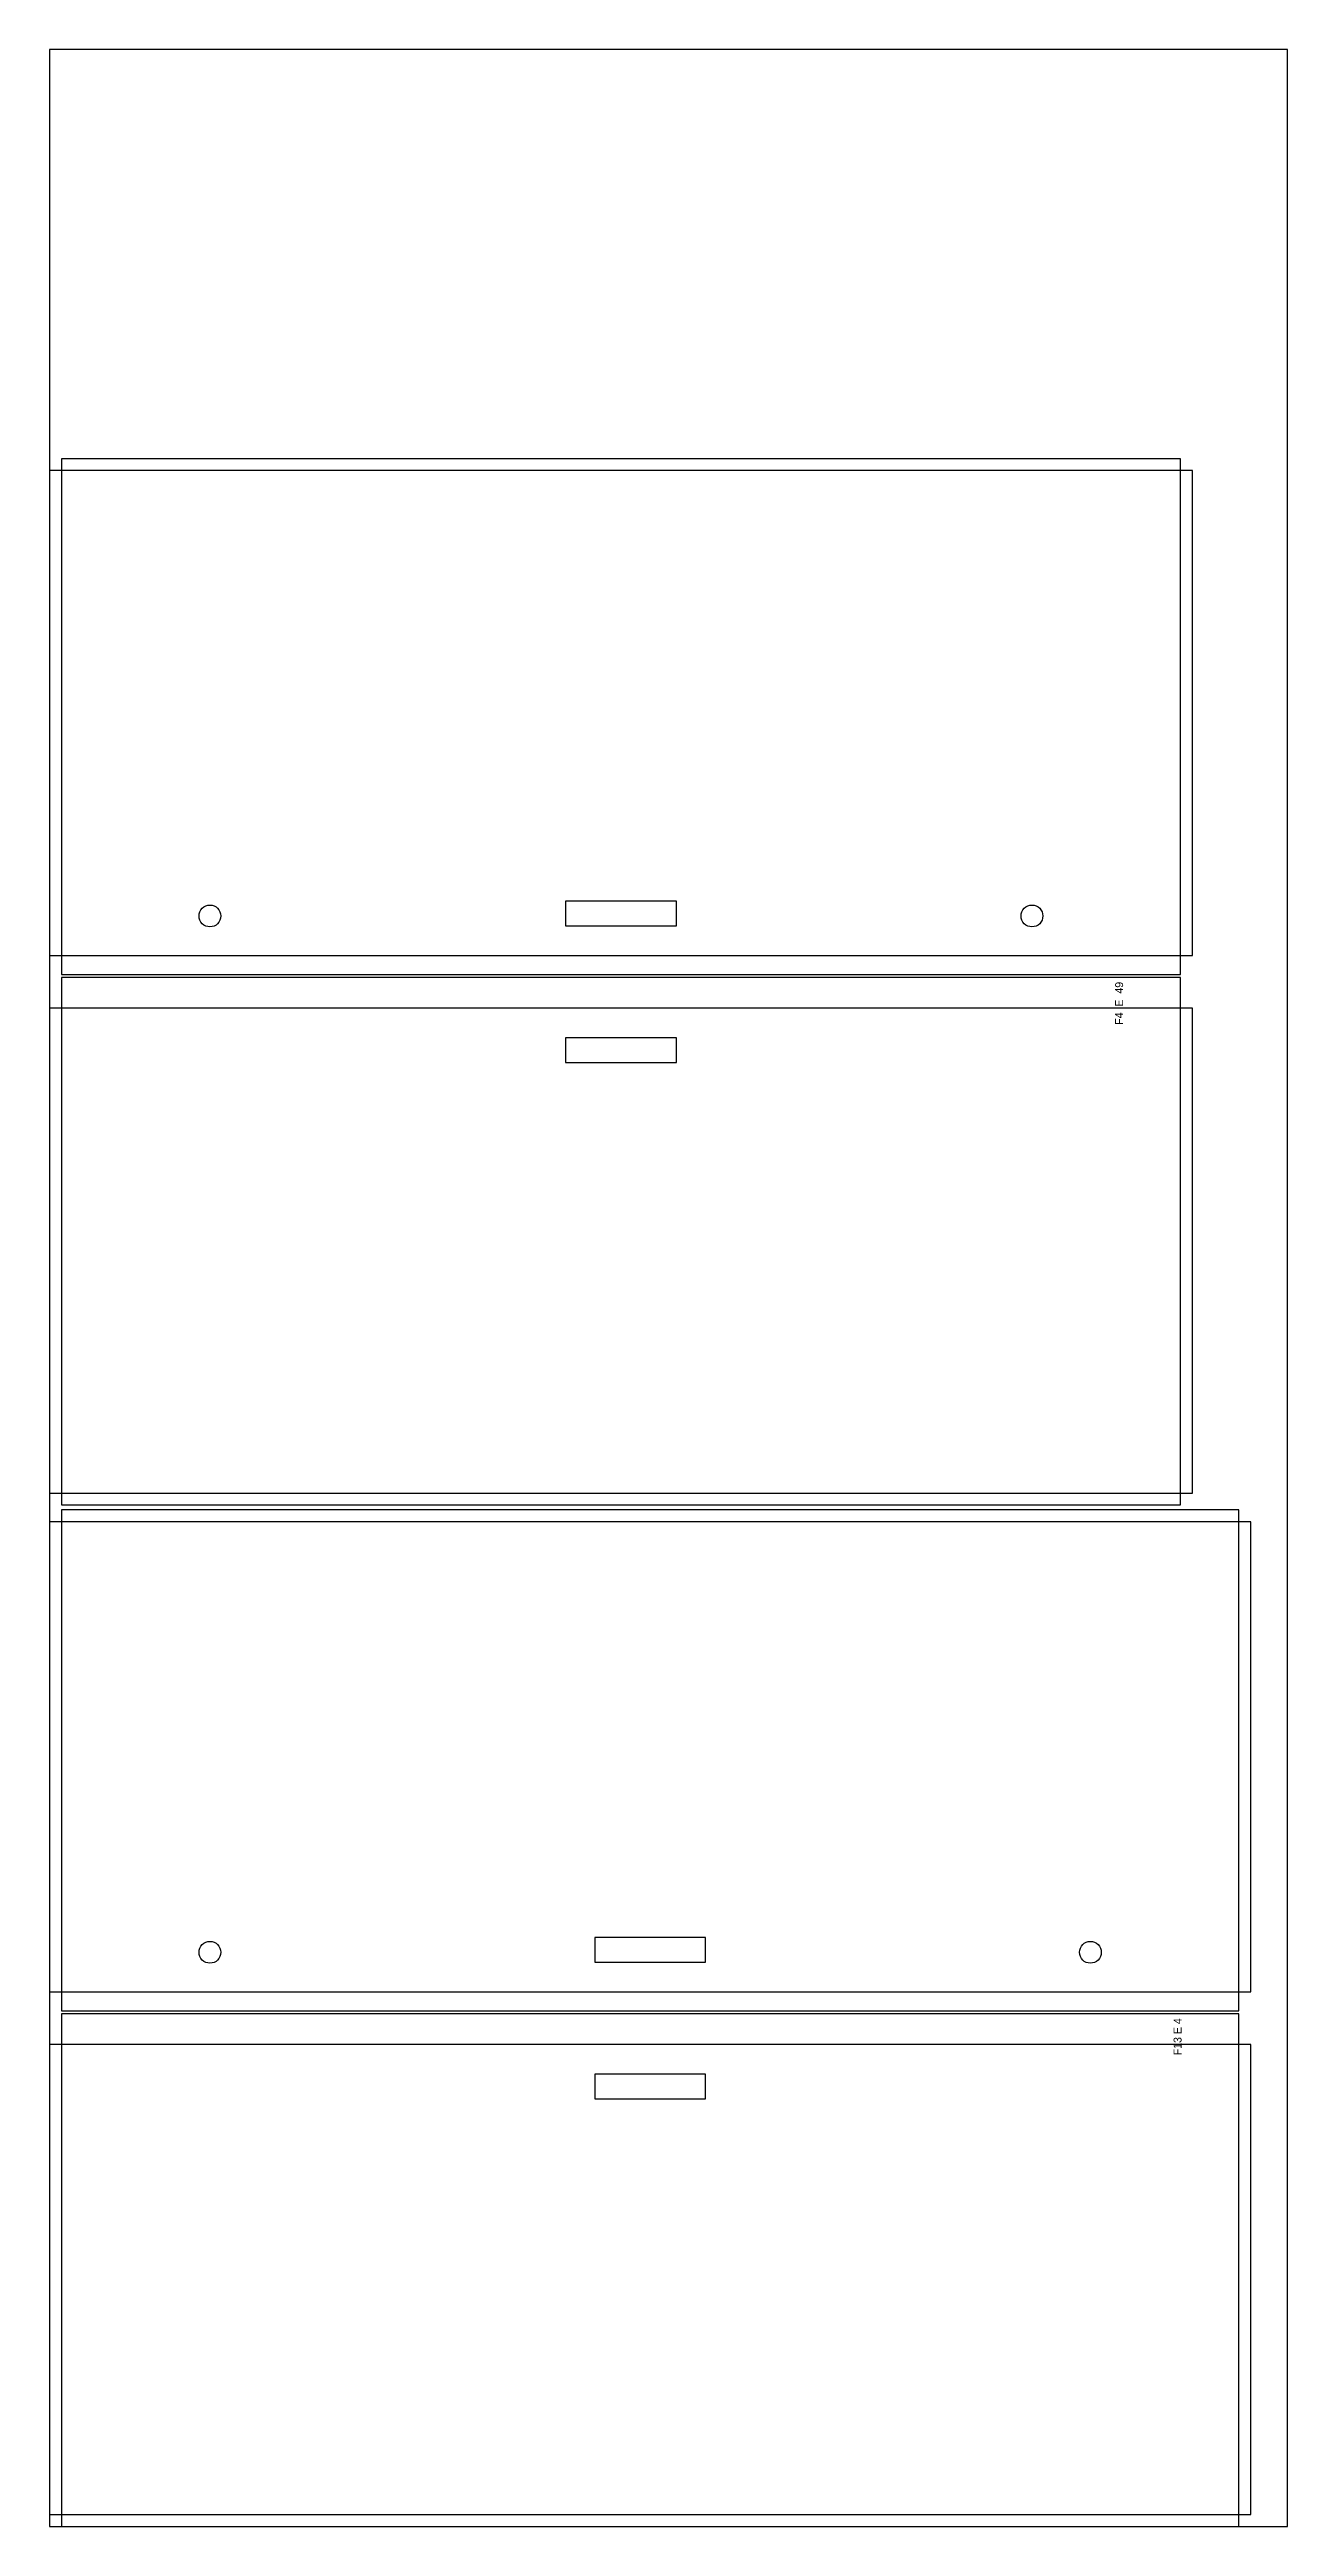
# Model space of a CAD drawing. Header units: metres. Extents: x 0 to 1250, y 0 to 2500.
import ezdxf
from ezdxf.enums import TextEntityAlignment as Align

# ---------------------------------------------------------------- set-up
doc = ezdxf.new("R2010")
doc.units = ezdxf.units.M
for name, color, linetype in [('BIN', 2, 'Continuous'), ('CUT', 4, 'Continuous'), ('DIMENSIONS', 1, 'Continuous')]:
    doc.layers.add(name, color=color, linetype=linetype)

msp = doc.modelspace()

# ---------------------------------------------------------------- linework, layer by layer
at = {"layer": 'BIN'}
msp.add_lwpolyline([(0, 0), (1250, 0), (1250, 2500), (0, 2500), (0, 0)], dxfattribs=at)
at = {"layer": 'CUT'}
for points in [[(1154, 1585.5), (1154, 2075), (0, 2075), (0, 1585.5), (1154, 1585.5)], [(1142, 1566.5), (1142, 2087), (12, 2087), (12, 1566.5), (1142, 1566.5)], [(633, 1615.5), (633, 1640.5), (521, 1640.5), (521, 1615.5), (633, 1615.5)], [(1142, 1031), (1142, 1563.5), (12, 1563.5), (12, 1031), (1142, 1031)], [(1154, 1043), (1154, 1532.5), (0, 1532.5), (0, 1043), (1154, 1043)], [(633, 1477.5), (633, 1502.5), (521, 1502.5), (521, 1477.5), (633, 1477.5)], [(1201, 520.5), (1201, 1026), (12, 1026), (12, 520.5), (1201, 520.5)], [(1213, 539.5), (1213, 1014), (0, 1014), (0, 539.5), (1213, 539.5)], [(662.5, 569.5), (662.5, 594.5), (550.5, 594.5), (550.5, 569.5), (662.5, 569.5)], [(1201, 0), (1201, 517.5), (12, 517.5), (12, 0), (1201, 0)], [(1213, 12), (1213, 486.5), (0, 486.5), (0, 12), (1213, 12)], [(662.5, 431.5), (662.5, 456.5), (550.5, 456.5), (550.5, 431.5), (662.5, 431.5)]]:
    msp.add_lwpolyline(points, dxfattribs=at)
for centre in [(162, 1625.5), (992, 1625.5), (162, 579.5), (1051, 579.5)]:
    msp.add_circle(centre, 11, dxfattribs=at)

# ---------------------------------------------------------------- texts
at = {"layer": 'DIMENSIONS'}
for s, p in [('F4  E  49', (1080, 1559)), ('F13 E 4', (1139, 513))]:
    msp.add_text(s, height=8, rotation=90, dxfattribs=at).set_placement(p, align=Align.MIDDLE_RIGHT)

doc.saveas('drawing.dxf')
